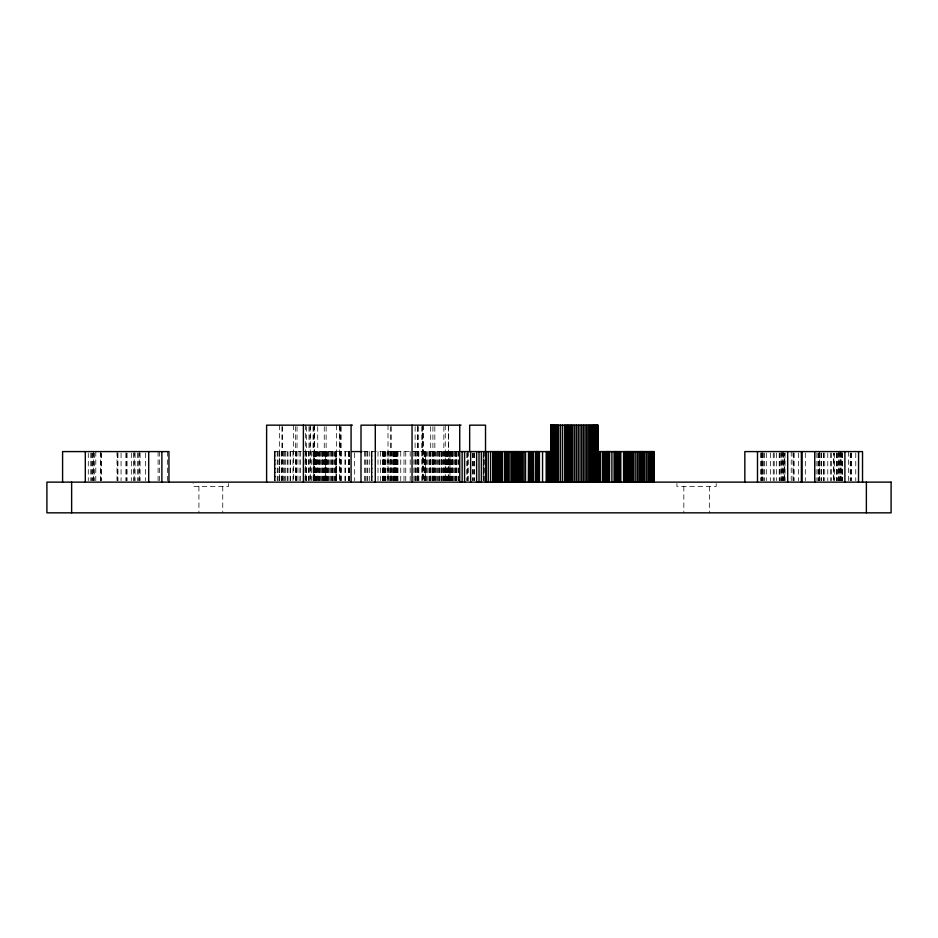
<?xml version="1.0" encoding="UTF-8"?>
<svg xmlns="http://www.w3.org/2000/svg" width="938" height="938" viewBox="0 0 938 938"><rect width="100%" height="100%" fill="white"/><g stroke="black" fill="none" stroke-linecap="round" stroke-linejoin="round"><path stroke-width="0.7" stroke-dasharray="4.69 3.52" d="M274.412 451.588L274.342 480.678L274.295 451.588L301.356 451.588M303.654 451.588L349.663 451.588M363.428 451.588L458.788 451.588M855.761 453.042L855.761 480.678M851.188 453.042L851.188 480.678M851.071 453.042L851.071 480.678M850.238 453.042L850.238 480.678M848.444 451.588L848.444 480.678M842.605 453.042L842.605 480.678M842.218 453.042L842.218 480.678M841.855 453.042L841.961 480.678M841.773 451.588L841.773 480.678M840.788 453.042L840.788 480.678M840.46 451.588L840.483 480.678M840.202 451.588L840.202 480.678M839.897 451.588L839.897 480.678M839.182 453.042L839.182 480.678M838.384 451.588L838.361 480.678M838.056 453.042L838.056 480.678M837.106 453.042L837.106 480.678M836.766 453.042L836.766 480.678M836.426 453.042L836.426 480.678M834.621 453.042L834.621 480.678M831.431 453.042L831.431 480.678M830.482 453.042L830.482 480.678M827.773 453.042L827.773 480.678M824.748 453.042L824.725 480.678M823.634 453.042L823.634 480.678M823.517 453.042L823.517 480.678M821.371 453.042L821.371 480.678M821.125 453.042L821.125 480.678M819.894 453.042L819.765 480.678M819.355 451.588L819.449 480.678M819.249 453.042L819.249 480.678M819.085 453.042L819.085 480.678M818.745 453.042L818.745 480.678M817.854 453.042L817.854 480.678M816.142 453.042L816.095 480.678M805.308 453.042L805.308 480.678M798.543 453.042L798.543 480.678M793.958 453.042L793.958 480.678M793.853 453.042L793.853 480.678M793.009 451.588L793.009 480.678M791.226 451.588L791.226 480.678M784.989 453.042L784.989 480.678M783.57 453.042L783.57 480.678M783.23 451.588L783.265 480.678M782.679 451.588L782.679 480.678M781.964 453.042L781.964 480.678M781.166 451.588L781.166 480.678M780.826 453.042L780.826 480.678M779.548 453.042L779.548 480.678M779.208 453.042L779.208 480.678M776.558 453.042L776.523 480.678M774.202 453.042L774.202 480.678M773.252 453.042L773.252 480.678M770.544 453.042L770.544 480.678M766.299 453.042L766.299 480.678M764.153 453.042L764.153 480.678M763.895 453.042L763.895 480.678M762.547 453.042L762.547 480.678M762.219 453.042L762.137 480.678M762.031 451.588L762.031 480.678M761.855 453.042L761.715 480.678M761.527 453.042L761.527 480.678M760.624 453.042L760.624 480.678M716.21 483.562L716.21 486.435L676.919 486.435L676.919 483.562M709.562 486.435L709.562 512.84M683.825 486.435L683.825 512.84M484.16 451.588L484.102 480.678M483.832 451.588L483.832 480.678M483.621 453.042L483.621 480.678M483.539 451.588L483.433 480.678M483.234 451.588L483.234 480.678L483.176 453.042M474.229 453.042L474.229 480.678M474.03 453.042L474.089 480.678M473.045 453.042L473.045 480.678M472.693 453.042L472.693 480.678M468.332 451.588L468.332 480.678M467.546 451.588L467.546 480.678M467.347 453.042L467.276 480.678M466.772 453.042L466.772 480.678M458.248 451.588L458.248 480.678M458.049 451.588L458.154 480.678M456.689 451.588L456.689 480.678M456.572 451.588L456.572 480.678M455.962 451.588L455.962 480.678M455.833 451.588L455.833 480.678M455.446 451.588L455.446 480.678M454.285 451.588L454.285 480.678M453.746 451.588L453.746 480.678M452.655 451.588L452.597 480.678M452.374 451.588L452.374 480.678M452.304 451.588L452.163 480.678M452.046 451.588L452.046 480.678M451.823 451.588L451.753 480.678M451.307 451.588L451.307 480.678M450.557 451.588L450.615 480.678M449.419 451.588L449.396 480.678M448.786 451.588L448.786 480.678M448.599 426.614L448.599 480.666M448.341 425.16L448.387 480.678M448.165 451.588L448.165 480.678M447.485 451.588L447.485 480.678M447.309 451.588L447.309 480.678M447.051 451.588L447.109 480.678M446.547 451.588L446.547 480.678M446.218 451.588L446.218 480.678M445.808 451.588L445.702 480.678M445.292 451.588L445.421 480.678M445.257 425.16L445.245 480.678M444.999 451.588L445.069 480.678M444.8 451.588L444.776 480.678M443.85 426.614L443.85 480.666M443.334 451.588L443.334 480.678M442.279 451.588L442.302 480.678M441.833 451.588L441.786 480.678M441.739 451.588L441.622 480.678M441.458 451.588L441.481 480.678M441.212 451.588L441.212 480.678M439.957 451.588L439.957 480.678M439.324 451.588L439.324 480.678M439.172 451.588L439.172 480.678M438.14 451.588L438.14 480.678M437.741 451.588L437.741 480.678M436.604 451.588L436.592 480.678M435.654 451.588L435.654 480.678M434.81 426.614L434.904 480.678M434.095 451.588L434.095 480.678M433.778 451.588L433.778 480.678M433.262 451.588L433.262 480.678M432.899 426.614L432.899 480.666M432.301 451.588L432.301 480.678M432.055 451.588L432.078 480.678M430.671 426.614L430.753 480.678M430.507 451.588L430.507 480.678M430.237 451.588L430.237 480.678M429.393 451.588L429.393 480.678M429.147 451.588L429.217 480.678M427.939 451.588L427.939 480.678M426.849 451.588L426.825 480.678M426.028 451.588L425.958 480.678M424.926 451.588L424.926 480.678M424.621 451.588L424.75 480.678M424.457 451.588L424.457 480.678M424.363 451.588L424.363 480.678M424.117 451.588L424.117 480.678M423.19 425.16L423.19 480.666M422.874 425.16L422.874 480.666L422.757 426.614M422.604 426.614L422.604 480.666M421.76 426.614L421.76 480.666M418.84 451.588L418.84 480.678M418.676 426.614L418.618 480.678M418.395 451.588L418.395 480.678M417.668 426.614L417.668 480.666M417.398 426.614L417.398 480.666M416.507 451.588L416.507 480.678M415.499 451.588L415.499 480.678M415.124 426.614L415.03 480.678M413.904 451.588L413.904 480.678M410.187 451.588L410.187 480.678M405.755 451.588L405.755 480.678M403.997 451.588L403.997 480.678M400.749 451.588L400.749 480.678M398.005 451.588L398.005 480.678M397.536 451.588L397.536 480.678M397.067 451.588L397.067 480.678M396.481 451.588L396.469 480.678M396.375 451.588L396.27 480.678M396.071 451.588L396.164 480.678M395.859 451.588L395.965 480.678M395.66 451.588L395.766 480.678M395.508 451.588L395.461 480.678M395.261 451.588L395.285 480.678M395.203 451.588L395.074 480.678M394.933 451.588L394.933 480.678M394.792 451.588L394.816 480.678M394.57 451.588L394.57 480.678M394.323 451.588L394.288 480.678M394.148 451.588L394.101 480.678M393.937 451.588L393.901 480.678M393.737 451.588L393.761 480.678M393.104 451.588L393.104 480.678M392.975 451.588L392.975 480.678M391.873 451.588L391.873 480.678M391.252 426.614L391.252 480.666M390.607 426.614L390.607 480.666M390.407 451.588L390.407 480.678M389.082 451.588L389.082 480.678M388.883 451.588L388.883 480.678M388.015 425.16L388.015 480.666M387.347 451.588L387.347 480.678M385.881 451.588L385.881 480.678M385.377 451.588L385.377 480.678M384.662 451.588L384.662 480.678M384.334 451.588L384.334 480.678M384.029 451.588L383.947 480.678M383.806 451.588L383.877 480.678M383.56 451.588L383.595 480.678M383.454 451.588L383.478 480.678M383.196 451.588L383.196 480.678M383.021 451.588L382.974 480.678M382.552 451.588L382.552 480.678M380.535 451.588L380.535 480.678M378.002 451.588L378.002 480.678M371.999 451.588L371.999 480.678L371.905 451.588M371.776 480.678L371.659 451.588L371.554 480.678M371.413 451.588L371.413 480.678M369.724 451.588L369.724 480.678M367.778 451.588L367.778 480.678M366.934 451.588L366.934 480.678M365.539 451.588L365.539 480.678M364.39 451.588L364.39 480.678M354.634 453.042L354.693 480.678M349.37 451.588L349.405 480.678M349.299 451.588L349.217 480.678M349.135 451.588L348.995 480.678M348.807 451.588L348.807 480.678M348.514 451.588L348.385 480.678M345.348 451.588L345.348 480.678M344.926 451.588L344.926 480.678M341.162 426.614L341.162 480.666M340.975 451.588L340.975 480.678M340.236 426.614L340.236 480.666M339.943 426.614L339.943 480.666M339.673 425.16L339.673 480.666M336.601 425.16L336.554 480.678M336.332 451.588L336.332 480.678M336.109 451.588L336.062 480.678L335.851 451.588M335.816 451.588L335.722 480.678M335.452 451.588L335.452 480.678M335.171 451.588L335.171 480.678M334.725 451.588L334.725 480.678M333.764 451.588L333.764 480.678M332.451 451.588L332.451 480.678M332.075 451.588L332.075 480.678M331.278 451.588L331.278 480.678M330.235 451.588L330.235 480.678M329.097 451.588L329.097 480.678M328.288 451.588L328.288 480.678M327.655 451.588L327.655 480.678M327.022 451.588L327.022 480.678M326.365 451.588L326.365 480.678M326.143 426.614L326.143 480.666M326.002 451.588L326.002 480.678M325.779 451.588L325.709 480.678L325.568 451.588M325.052 451.588L325.052 480.678M324.337 451.588L324.337 480.678M324.243 426.614L324.243 480.666M323.633 451.588L323.633 480.678M322.93 451.588L322.93 480.678M322.449 451.588L322.449 480.678M322.238 451.588L322.238 480.678M321.288 451.588L321.288 480.678M320.362 451.588L320.362 480.678M319.471 451.588L319.471 480.678M319.178 451.588L319.178 480.678M318.627 451.588L318.627 480.678M317.712 426.614L317.83 480.678M317.091 451.588L317.091 480.678M316.61 451.588L316.61 480.678M316.165 451.588L316.165 480.678M315.766 451.588L315.766 480.678M315.414 451.588L315.414 480.678M315.121 451.588L315.121 480.678M314.875 451.588L314.875 480.678M314.687 451.588L314.687 480.678M314.523 425.16L314.429 480.678M314.207 425.16L314.207 480.666M313.996 451.588L313.996 480.678M313.949 426.614L313.796 480.678L313.761 451.588M313.093 426.614L313.093 480.666M311.651 451.588L311.651 480.678M310.279 425.16L310.279 480.666M310.021 426.614L310.021 480.666M309.012 426.614L309.012 480.666M308.321 451.588L308.321 480.678M306.644 451.588L306.644 480.678M306.468 426.614L306.468 480.666M305.976 451.588L305.976 480.678M305.507 425.16L305.507 480.666M305.073 451.588L305.073 480.678M300.652 451.588L300.652 480.678M299.093 451.588L299.093 480.678M297.018 426.614L297.018 480.666M296.689 451.588L296.689 480.678M295.986 451.588L295.986 480.678M295.482 426.614L295.482 480.666M293.571 425.16L293.559 480.678M292.973 451.588L292.973 480.678M290.546 451.588L290.546 480.678M290.088 451.588L290.088 480.678M288.001 451.588L288.001 480.678M287.204 451.588L287.204 480.678M285.656 451.588L285.656 480.678M284.484 451.588L284.484 480.678M283.522 451.588L283.522 480.678M282.584 426.614L282.584 480.666M281.951 426.614L281.928 480.678M281.623 451.588L281.623 480.678M279.735 451.588L279.735 480.678M279.489 451.588L279.489 480.678M279.348 425.16L279.348 480.666M278.07 451.588L278.07 480.678M277.238 451.588L277.238 480.678M275.08 451.588L275.127 480.678L274.928 451.588M274.728 451.588L274.764 480.678M274.682 451.588L274.635 480.678M228.579 483.562L228.579 486.435L193.099 486.435L193.099 483.562M222.752 486.435L222.752 512.84M198.926 486.435L198.926 512.84M167.456 451.588L167.456 480.678M159.507 451.588L159.507 480.678M158.076 451.588L158.076 480.678M145.613 453.042L145.613 480.678M140.09 453.042L140.09 480.678M139.258 451.588L139.258 480.678M138.765 453.042L138.765 480.678M137.64 453.042L137.64 480.678M135.072 453.042L135.072 480.678M134.193 451.588L134.193 480.678M133.724 453.042L133.724 480.678M131.32 453.042L131.32 480.678M127.076 453.042L127.076 480.678M126.63 453.042L126.63 480.678M125.856 453.042L125.856 480.678M121.061 453.042L121.061 480.678M117.965 453.042L117.965 480.678M117.578 453.042L117.578 480.678M117.027 451.588L117.027 480.678M101.304 453.042L101.304 480.678M100.929 453.042L100.929 480.678M100.483 451.588L100.483 480.678M95.793 451.588L95.793 480.678M94.574 453.042L94.574 480.678M93.472 451.588L93.472 480.678M93.143 453.042L93.143 480.678M92.147 453.042L92.147 480.678M91.877 453.042L91.877 480.678M90.775 453.042L90.775 480.678M88.289 453.042L88.289 480.678M833.776 480.678L833.776 453.042L833.753 480.678M784.743 480.678L784.743 453.042L784.625 480.678M449.97 480.678L449.97 451.588L449.947 480.678M425.383 480.678L425.383 451.588L425.254 480.678"/><path stroke-width="1.41" d="M352.407 425.16L266.615 425.16L266.615 482.132M461.074 425.16L361.001 425.16L361.001 482.132M550.665 425.16L597.928 425.16L597.928 482.132M352.184 451.588L362.021 451.588M460.921 451.588L551.509 451.588M596.591 451.588L653.892 451.588L653.892 482.132M866.372 482.132L866.372 512.84M862.526 482.132L862.526 451.588L744.842 451.588L744.842 482.132M858.587 451.588L858.505 482.132M844.892 451.588L844.892 482.132M814.723 451.588L814.723 482.132M802.06 451.588L802.06 482.132M801.369 451.588L801.369 482.132M787.674 451.588L787.674 482.132M757.494 451.588L757.494 482.132M653.739 451.588L653.61 482.132M653.423 451.588L653.423 482.132M652.074 451.588L652.074 482.132L651.875 451.588M651.64 451.588L651.676 482.132M651.406 451.588L651.406 482.132M651.066 451.588L651.066 482.132M650.679 451.588L650.679 482.132M650.222 451.588L650.222 482.132M649.694 451.588L649.694 482.132M649.108 451.588L649.108 482.132M647.888 451.588L647.888 482.132M646.27 451.588L646.27 482.132M644.547 451.588L644.547 482.132M642.987 451.588L642.987 482.132M642.788 451.588L642.682 482.132M642.6 451.588L642.6 482.132M642.038 451.588L642.038 482.132M641.838 451.588L641.838 482.132M641.592 451.588L641.592 482.132M641.299 451.588L641.299 482.132M640.959 451.588L640.959 482.132M640.572 451.588L640.572 482.132M639.141 451.588L639.141 482.132M637.57 451.588L637.57 482.132M635.823 451.588L635.823 482.132M633.959 451.588L633.959 482.132M633.15 451.588L633.15 482.132M632.318 451.588L632.318 482.132M631.45 451.588L631.45 482.132M630.547 451.588L630.547 482.132M629.292 451.588L629.199 482.132M629.117 451.588L629.035 482.132M628.952 451.588L628.952 482.132M628.73 451.588L628.73 482.132M628.472 451.588L628.472 482.132M628.155 451.588L628.155 482.132M627.792 451.588L627.792 482.132M627.264 451.588L627.264 482.132M626.69 451.588L626.69 482.132M626.045 451.588L626.045 482.132M624.849 451.588L624.849 482.132M623.582 451.588L623.582 482.132M620.792 451.588L620.792 482.132M619.467 451.588L619.467 482.132M618.083 451.588L618.083 482.132M617.579 451.588L617.579 482.132M617.063 451.588L617.063 482.132M616.618 451.588L616.524 482.132M616.395 451.588L616.278 482.132M616.254 451.588L616.219 482.132M616.078 451.588L615.961 482.132M615.809 451.588L615.82 482.132M615.516 451.588L615.516 482.132M615.117 451.588L615.117 482.132M614.66 451.588L614.66 482.132M614.155 451.588L614.155 482.132M611.904 451.588L611.904 482.132M609.571 451.588L609.454 482.132M609.325 482.132L609.325 451.588L609.067 482.132M608.938 451.588L608.938 482.132M608.797 451.588L608.656 482.132M608.516 451.588L608.516 482.132M608.375 451.588L608.375 482.132M608.234 451.588L608.187 482.132M607.648 451.588L607.648 482.132M607.437 451.588L607.437 482.132M607.214 451.588L607.214 482.132M607.027 451.588L607.027 482.132M606.839 451.588L606.839 482.132M606.675 451.588L606.569 482.132M606.452 451.588L606.311 482.132M606.159 451.588L606.159 482.132M605.151 451.588L605.151 482.132M603.896 451.588L603.896 482.132M602.548 451.588L602.548 482.132M600.472 451.588L600.472 482.132M598.913 451.588L598.972 482.132M598.702 451.588L598.831 482.132M598.55 451.588L598.55 482.132M598.362 451.588L598.362 482.132M598.139 451.588L598.139 482.132M597.869 425.16L597.881 482.132M597.635 425.16L597.6 482.132M597.447 425.16L597.459 482.132M597.201 425.16L597.295 482.132M596.885 425.16L596.885 482.132M596.486 425.16L596.486 482.132M595.372 425.16L595.372 482.132M594.434 425.16L594.434 482.132M593.391 425.16L593.391 482.132M592.23 425.16L592.23 482.132M590.987 425.16L590.987 482.132M589.639 425.16L589.639 482.132M588.185 425.16L588.185 482.132M586.66 425.16L586.66 482.132M585.066 425.16L585.066 482.132M583.413 425.16L583.413 482.132M581.724 425.16L581.724 482.132M580.012 425.16L580.012 482.132M578.265 425.16L578.265 482.132M576.495 425.16L576.495 482.132M574.724 425.16L574.724 482.132M572.942 425.16L572.942 482.132M571.523 425.16L571.523 482.132M570.116 425.16L570.116 482.132M568.721 425.16L568.721 482.132M567.361 425.16L567.361 482.132M566.024 425.16L566.024 482.132M564.723 425.16L564.723 482.132M562.612 425.16L562.612 482.132M560.584 425.16L560.584 482.132M558.673 425.16L558.673 482.132M557.442 425.16L557.442 482.132M556.281 425.16L556.281 482.132M555.226 425.16L555.226 482.132M554.264 425.16L554.264 482.132M553.42 425.16L553.42 482.132M552.693 425.16L552.693 482.132M552.083 425.16L552.083 482.132M551.591 425.16L551.591 482.132M551.192 425.16L551.192 482.132M550.969 425.16L550.899 482.132M550.735 425.16L550.641 482.132M550.547 451.588L550.477 482.132M550.313 451.588L550.231 482.132M550.184 451.588L550.055 482.132M549.985 451.588L549.856 482.132M549.727 451.588L549.785 482.132M549.609 451.588L549.551 482.132M549.387 451.588L549.351 482.132M548.765 451.588L548.765 482.132M548.249 451.588L548.249 482.132M547.921 451.588L547.921 482.132M547.64 451.588L547.64 482.132M547.393 451.588L547.393 482.132M547.135 451.588L547.182 482.132M546.913 451.588L546.995 482.132M546.889 451.588L546.842 482.132M546.197 451.588L546.197 482.132M542.551 451.588L542.551 482.132M539.42 451.588L539.42 482.132M538.904 451.588L538.904 482.132M538.435 451.588L538.435 482.132M538.002 451.588L538.002 482.132M537.626 451.588L537.626 482.132M537.427 451.588L537.427 482.132M537.216 451.588L537.216 482.132M536.946 451.588L536.97 482.132M536.853 451.588L536.888 482.132M536.677 451.588L536.571 482.132M536.454 451.588L536.419 482.132M536.231 451.588L536.231 482.132M536.09 451.588L536.09 482.132M535.95 451.588L535.821 482.132M535.692 451.588L535.575 482.132M533.581 451.588L533.581 482.132M532.233 451.588L532.233 482.132M531.002 451.588L531.002 482.132M529.911 451.588L529.911 482.132M529.583 451.588L529.583 482.132M529.29 451.588L529.29 482.132M529.044 451.588L529.044 482.132M528.844 451.588L528.844 482.132M528.692 451.588L528.54 482.132L528.516 451.588M525.538 451.588L525.538 482.132M523.955 451.588L523.955 482.132M522.443 451.588L522.443 482.132M521.024 451.588L521.024 482.132M519.699 451.588L519.699 482.132M518.456 451.588L518.456 482.132M517.999 451.588L517.999 482.132M517.588 451.588L517.588 482.132M517.213 451.588L517.213 482.132M516.885 451.588L516.885 482.132M516.604 451.588L516.604 482.132M516.252 451.588L516.381 482.132M516.193 482.132L516.099 451.588L515.994 482.132M515.29 451.588L515.29 482.132M514.036 451.588L514.036 482.132M512.828 451.588L512.828 482.132M511.656 451.588L511.656 482.132M509.991 451.588L509.991 482.132M508.443 451.588L508.443 482.132M507.575 451.588L507.575 482.132M506.778 451.588L506.778 482.132M506.051 451.588L506.051 482.132M505.734 451.588L505.734 482.132M505.453 451.588L505.453 482.132M505.113 451.588L505.219 482.132M504.914 451.588L505.031 482.132M504.785 451.588L504.761 482.132M502.557 451.588L502.557 482.132M501.654 451.588L501.654 482.132M500.833 451.588L500.833 482.132M500.083 451.588L500.083 482.132M499.391 451.588L499.391 482.132M498.77 451.588L498.77 482.132M498.23 451.588L498.23 482.132M497.808 451.588L497.808 482.132M497.527 451.588L497.468 482.132M497.246 451.588L497.093 482.132M496.519 451.588L496.519 482.132M495.37 451.588L495.37 482.132M494.091 451.588L494.091 482.132M492.685 451.588L492.685 482.132M490.551 451.588L490.551 482.132M488.241 451.588L488.241 482.132M485.943 451.588L485.943 482.132M485.884 451.588L485.814 482.132M485.638 451.588L485.638 482.132M485.521 482.132L485.532 425.16L469.668 425.16L469.668 451.448M481.358 451.588L481.358 482.132M479.013 451.588L479.013 482.132M476.633 451.588L476.633 482.132M470.63 451.588L470.63 482.132M464.58 451.588L464.58 482.132M462.129 451.588L462.129 482.132M459.737 425.16L459.737 482.132M412.04 425.16L412.04 482.132M375.282 425.16L375.282 482.132M351.082 425.16L351.082 482.132M303.384 425.16L303.384 482.132M168.946 482.132L168.946 451.588L62.588 451.588L62.588 482.132M161.875 451.588L161.875 482.132M148.696 451.588L148.696 482.132M85.311 451.588L85.311 482.132M71.628 482.132L71.628 512.84M891.1 482.132L46.9 482.132L46.9 512.84L891.1 512.84L891.1 482.132M608 482.132L607.965 451.588L607.871 482.132"/></g></svg>
